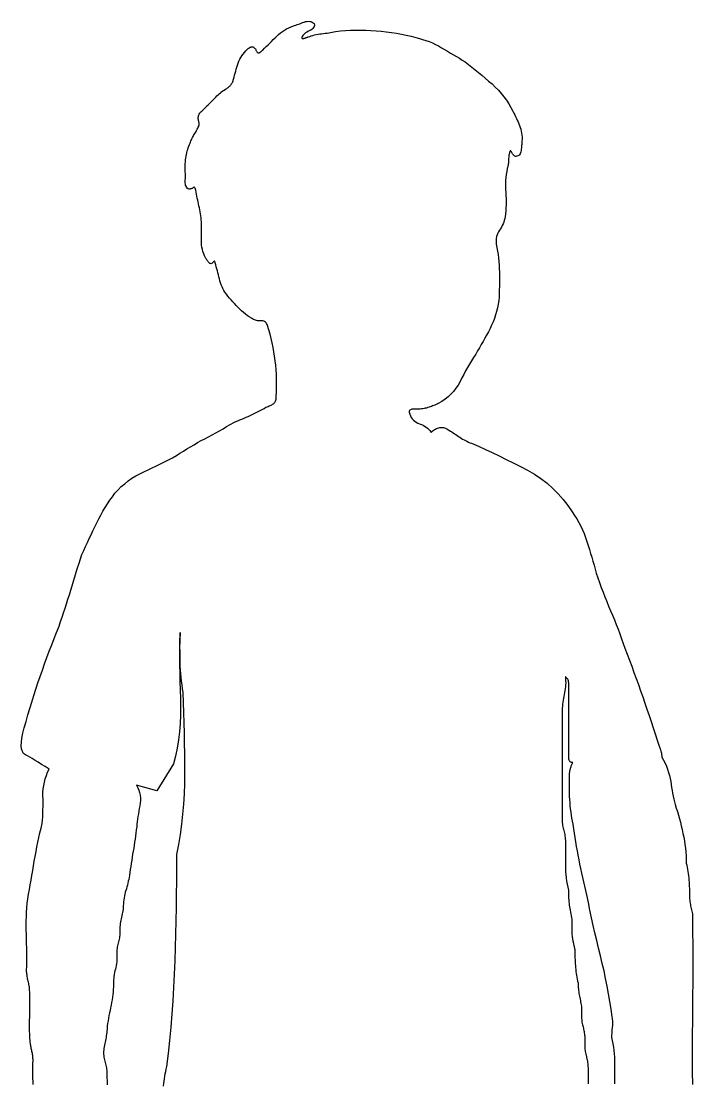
# Model space of a CAD drawing. Extents: x -1089 to 1108, y -567 to 693.
# Drawn here: x 55 to 453, y 63 to 693 of the extents above; entities that cross this region are included whole.
import ezdxf

# ---------------------------------------------------------------- set-up
doc = ezdxf.new("R2010")
doc.units = 0
doc.header["$LTSCALE"] = 20
doc.layers.add('_____1', color=7, linetype='CONTINUOUS')

msp = doc.modelspace()

# ---------------------------------------------------------------- linework, layer by layer
at = {"layer": '_____1', "color": 0, "linetype": 'CONTINUOUS', "flags": 128}
for points in [[(71.72, 249.7), (69.39, 251.16), (67.23, 252.52), (65.22, 253.76), (63.37, 254.88), (61.68, 255.9), (60.15, 256.8), (58.78, 257.58), (57.56, 258.25), (56.56, 259.04), (55.82, 260.17), (55.35, 261.64), (55.14, 263.46), (55.19, 265.62), (55.51, 268.12), (56.09, 270.97), (56.93, 274.16), (56.93, 274.16), (56.93, 274.16), (57.98, 278.01), (59.06, 281.85), (60.18, 285.68), (61.34, 289.5), (62.53, 293.3), (63.76, 297.09), (65.03, 300.88), (66.33, 304.64), (67.67, 308.4), (69.02, 312.16), (70.39, 315.9), (71.78, 319.65), (73.2, 323.38), (74.63, 327.11), (76.08, 330.83), (77.55, 334.55), (77.55, 334.55), (77.55, 334.55), (78.48, 337.19), (79.39, 339.83), (80.29, 342.48), (81.16, 345.13), (82.02, 347.78), (82.86, 350.45), (83.69, 353.11), (84.49, 355.79), (85.29, 358.46), (86.1, 361.13), (86.92, 363.8), (87.74, 366.47), (88.57, 369.13), (89.41, 371.79), (90.26, 374.45), (91.12, 377.1), (91.12, 377.1), (91.12, 377.1), (92.2, 379.43), (93.28, 381.77), (94.37, 384.11), (95.47, 386.45), (96.58, 388.79), (97.69, 391.13), (98.8, 393.47), (99.93, 395.82), (101.08, 398.15), (102.29, 400.44), (103.56, 402.69), (104.88, 404.9), (106.25, 407.08), (107.68, 409.22), (109.17, 411.33), (110.71, 413.39), (110.71, 413.39), (110.71, 413.39), (112.54, 415.4), (114.47, 417.28), (116.48, 419.05), (118.58, 420.7), (120.77, 422.23), (123.04, 423.64), (125.41, 424.94), (127.86, 426.11), (130.35, 427.24), (132.82, 428.39), (135.26, 429.57), (137.68, 430.76), (140.08, 431.98), (142.46, 433.22), (144.82, 434.48), (147.15, 435.77), (147.15, 435.77), (147.15, 435.77), (149.21, 437.1), (151.29, 438.41), (153.39, 439.69), (155.49, 440.95), (157.61, 442.19), (159.75, 443.4), (161.9, 444.58), (164.06, 445.74), (166.23, 446.89), (168.39, 448.06), (170.54, 449.25), (172.68, 450.45), (174.81, 451.66), (176.93, 452.9), (179.05, 454.14), (181.15, 455.4), (181.15, 455.4), (181.15, 455.4), (182.38, 455.89), (183.61, 456.39), (184.84, 456.89), (186.06, 457.39), (187.29, 457.91), (188.51, 458.43), (189.73, 458.96), (190.96, 459.49), (192.17, 460.04), (193.37, 460.61), (194.56, 461.19), (195.74, 461.8), (196.9, 462.42), (198.04, 463.06), (199.18, 463.72), (200.3, 464.4), (200.3, 464.4), (200.3, 464.4), (200.95, 464.64), (201.58, 464.89), (202.18, 465.14), (202.74, 465.39), (203.28, 465.65), (203.78, 465.92), (204.25, 466.2), (204.69, 466.48), (205.09, 466.79), (205.43, 467.17), (205.72, 467.6), (205.96, 468.1), (206.14, 468.66), (206.27, 469.28), (206.35, 469.96), (206.37, 470.7), (206.37, 470.7), (206.37, 470.7), (206.52, 473.37), (206.6, 476.03), (206.62, 478.69), (206.58, 481.36), (206.48, 484.02), (206.31, 486.68), (206.08, 489.35), (205.79, 492.01), (205.44, 494.66), (205.02, 497.3), (204.55, 499.92), (204.01, 502.53), (203.42, 505.12), (202.76, 507.7), (202.05, 510.26), (201.27, 512.8), (201.27, 512.8), (201.27, 512.8), (201.01, 513.49), (200.7, 514.08), (200.34, 514.57), (199.94, 514.97), (199.48, 515.28), (198.98, 515.48), (198.43, 515.6), (197.84, 515.61), (197.22, 515.59), (196.6, 515.61), (195.98, 515.66), (195.36, 515.74), (194.73, 515.85), (194.11, 516), (193.49, 516.18), (192.87, 516.39), (192.87, 516.39), (192.87, 516.39), (191.63, 517.15), (190.41, 517.95), (189.22, 518.8), (188.06, 519.69), (186.92, 520.62), (185.8, 521.6), (184.71, 522.62), (183.65, 523.68), (182.6, 524.77), (181.58, 525.87), (180.58, 526.97), (179.6, 528.08), (178.64, 529.2), (177.7, 530.32), (176.78, 531.46), (175.88, 532.6), (175.88, 532.6), (175.88, 532.6), (175.3, 533.66), (174.75, 534.75), (174.25, 535.86), (173.79, 537), (173.37, 538.15), (173, 539.33), (172.67, 540.53), (172.39, 541.76), (172.11, 542.99), (171.82, 544.2), (171.51, 545.41), (171.18, 546.6), (170.83, 547.78), (170.46, 548.94), (170.07, 550.1), (169.67, 551.24), (169.67, 551.24), (169.25, 550.66), (168.85, 550.21), (168.46, 549.88), (168.08, 549.66), (167.71, 549.57), (167.35, 549.59), (167, 549.74), (166.66, 550), (166.34, 550.33), (166.02, 550.67), (165.72, 551.04), (165.44, 551.42), (165.17, 551.81), (164.92, 552.22), (164.68, 552.65), (164.45, 553.1), (164.45, 553.1), (164.45, 553.1), (163.85, 554.27), (163.34, 555.48), (162.91, 556.72), (162.57, 557.99), (162.31, 559.29), (162.13, 560.62), (162.03, 561.99), (162.02, 563.38), (162.05, 564.79), (162.06, 566.19), (162.07, 567.57), (162.07, 568.94), (162.06, 570.3), (162.04, 571.65), (162.01, 572.99), (161.97, 574.31), (161.97, 574.31), (161.97, 574.31), (161.88, 575.52), (161.76, 576.73), (161.62, 577.93), (161.45, 579.12), (161.26, 580.31), (161.05, 581.49), (160.82, 582.67), (160.56, 583.84), (160.29, 585), (160.03, 586.17), (159.78, 587.34), (159.53, 588.51), (159.29, 589.68), (159.06, 590.86), (158.83, 592.03), (158.61, 593.21), (158.61, 593.21), (158.61, 593.21), (158.47, 593.8), (158.32, 594.28), (158.16, 594.65), (157.99, 594.91), (157.82, 595.06), (157.64, 595.11), (157.45, 595.04), (157.26, 594.86), (157.05, 594.64), (156.8, 594.44), (156.53, 594.27), (156.22, 594.12), (155.88, 593.99), (155.52, 593.89), (155.12, 593.82), (154.69, 593.76), (154.69, 593.76), (154.69, 593.76), (154.11, 594.07), (153.62, 594.46), (153.21, 594.92), (152.89, 595.47), (152.65, 596.09), (152.49, 596.79), (152.41, 597.57), (152.42, 598.43), (152.46, 599.31), (152.49, 600.15), (152.51, 600.95), (152.51, 601.72), (152.5, 602.45), (152.48, 603.14), (152.44, 603.79), (152.39, 604.4), (152.39, 604.4), (152.39, 604.4), (152.36, 605.53), (152.35, 606.65), (152.38, 607.77), (152.43, 608.89), (152.52, 610), (152.63, 611.1), (152.77, 612.2), (152.94, 613.29), (153.13, 614.37), (153.36, 615.41), (153.61, 616.43), (153.89, 617.41), (154.2, 618.37), (154.54, 619.3), (154.9, 620.19), (155.29, 621.06), (155.29, 621.06), (155.29, 621.06), (155.53, 621.74), (155.78, 622.42), (156.06, 623.08), (156.35, 623.73), (156.67, 624.37), (157.01, 625), (157.36, 625.62), (157.74, 626.23), (158.12, 626.84), (158.49, 627.45), (158.84, 628.06), (159.18, 628.67), (159.51, 629.29), (159.82, 629.91), (160.13, 630.53), (160.41, 631.16), (160.41, 631.16), (160.41, 631.16), (160.52, 631.5), (160.59, 631.84), (160.64, 632.18), (160.66, 632.51), (160.66, 632.84), (160.62, 633.16), (160.56, 633.48), (160.48, 633.79), (160.38, 634.11), (160.3, 634.42), (160.24, 634.73), (160.18, 635.05), (160.14, 635.37), (160.11, 635.68), (160.1, 636), (160.1, 636.32), (160.1, 636.32), (160.1, 636.32), (160.19, 636.85), (160.32, 637.37), (160.51, 637.86), (160.74, 638.33), (161.02, 638.79), (161.35, 639.22), (161.72, 639.64), (162.15, 640.04), (162.59, 640.43), (163.02, 640.82), (163.43, 641.21), (163.83, 641.6), (164.22, 641.99), (164.6, 642.38), (164.96, 642.77), (165.3, 643.16), (165.3, 643.16), (165.3, 643.16), (165.97, 643.8), (166.63, 644.44), (167.28, 645.09), (167.94, 645.74), (168.59, 646.4), (169.24, 647.07), (169.88, 647.74), (170.52, 648.41), (171.17, 649.08), (171.84, 649.72), (172.53, 650.34), (173.23, 650.94), (173.96, 651.51), (174.71, 652.06), (175.47, 652.58), (176.26, 653.08), (176.26, 653.08), (176.26, 653.08), (176.7, 653.33), (177.12, 653.6), (177.53, 653.88), (177.92, 654.17), (178.29, 654.48), (178.65, 654.8), (178.98, 655.14), (179.31, 655.49), (179.61, 655.86), (179.89, 656.25), (180.14, 656.65), (180.38, 657.08), (180.59, 657.52), (180.77, 657.98), (180.93, 658.46), (181.07, 658.96), (181.07, 658.96), (181.07, 658.96), (181.36, 660.19), (181.66, 661.41), (181.99, 662.62), (182.32, 663.83), (182.68, 665.02), (183.05, 666.22), (183.43, 667.4), (183.84, 668.58), (184.28, 669.73), (184.79, 670.85), (185.37, 671.92), (186, 672.96), (186.71, 673.96), (187.48, 674.92), (188.31, 675.84), (189.21, 676.72), (189.21, 676.72), (189.21, 676.72), (189.39, 676.89), (189.59, 677.05), (189.79, 677.21), (190.01, 677.37), (190.24, 677.53), (190.48, 677.68), (190.74, 677.83), (191, 677.97), (191.27, 678.1), (191.53, 678.19), (191.77, 678.26), (192, 678.29), (192.23, 678.28), (192.44, 678.25), (192.64, 678.18), (192.83, 678.08), (192.83, 678.08), (192.83, 678.08), (193.09, 677.91), (193.34, 677.72), (193.58, 677.5), (193.8, 677.24), (194, 676.96), (194.19, 676.65), (194.36, 676.31), (194.52, 675.94), (194.68, 675.58), (194.85, 675.28), (195.03, 675.03), (195.21, 674.85), (195.41, 674.72), (195.62, 674.65), (195.83, 674.63), (196.06, 674.68), (196.06, 674.68), (196.06, 674.68), (196.19, 674.7), (196.33, 674.74), (196.48, 674.79), (196.62, 674.87), (196.77, 674.95), (196.92, 675.06), (197.08, 675.18), (197.24, 675.31), (197.4, 675.46), (197.56, 675.59), (197.71, 675.73), (197.85, 675.86), (197.99, 675.99), (198.13, 676.11), (198.26, 676.23), (198.38, 676.35), (198.38, 676.35), (198.38, 676.35), (199.42, 677.37), (200.46, 678.39), (201.5, 679.42), (202.54, 680.44), (203.58, 681.47), (204.62, 682.5), (205.67, 683.53), (206.72, 684.55), (207.79, 685.55), (208.91, 686.48), (210.07, 687.34), (211.29, 688.13), (212.55, 688.86), (213.87, 689.52), (215.23, 690.11), (216.63, 690.63), (216.63, 690.63), (216.63, 690.63), (217.29, 690.87), (217.99, 691.12), (218.72, 691.39), (219.49, 691.67), (220.29, 691.96), (221.13, 692.27), (222, 692.58), (222.9, 692.91), (223.81, 693.19), (224.67, 693.36), (225.48, 693.41), (226.26, 693.35), (226.99, 693.18), (227.68, 692.89), (228.32, 692.49), (228.92, 691.98), (228.92, 691.98), (228.92, 691.98), (229.07, 691.38), (229.06, 690.79), (228.89, 690.22), (228.55, 689.65), (228.06, 689.09), (227.4, 688.55), (226.59, 688.01), (225.61, 687.48), (224.62, 686.96), (223.78, 686.44), (223.07, 685.91), (222.5, 685.39), (222.07, 684.86), (221.78, 684.33), (221.64, 683.81), (221.63, 683.28), (221.63, 683.28), (221.63, 683.28), (221.83, 683.22), (222.04, 683.19), (222.25, 683.18), (222.47, 683.2), (222.71, 683.23), (222.94, 683.28), (223.19, 683.36), (223.44, 683.45), (223.7, 683.56), (223.95, 683.66), (224.19, 683.75), (224.43, 683.83), (224.66, 683.91), (224.89, 683.99), (225.11, 684.05), (225.32, 684.11), (225.32, 684.11), (225.32, 684.11), (226.24, 684.45), (227.18, 684.76), (228.14, 685.04), (229.13, 685.29), (230.13, 685.51), (231.16, 685.7), (232.21, 685.86), (233.29, 685.99), (234.36, 686.11), (235.43, 686.25), (236.49, 686.4), (237.53, 686.57), (238.56, 686.75), (239.58, 686.94), (240.59, 687.16), (241.58, 687.38), (241.58, 687.38), (241.58, 687.38), (244.53, 687.69), (247.49, 687.93), (250.47, 688.09), (253.47, 688.18), (256.48, 688.2), (259.51, 688.14), (262.55, 688), (265.61, 687.8), (268.66, 687.52), (271.68, 687.18), (274.68, 686.77), (277.65, 686.3), (280.59, 685.76), (283.5, 685.15), (286.39, 684.48), (289.25, 683.74), (289.25, 683.74), (289.25, 683.74), (291.26, 683.25), (293.23, 682.68), (295.18, 682.03), (297.1, 681.32), (298.98, 680.53), (300.83, 679.66), (302.66, 678.73), (304.45, 677.72), (306.22, 676.67), (307.99, 675.62), (309.75, 674.57), (311.51, 673.52), (313.26, 672.47), (315.01, 671.41), (316.76, 670.36), (318.5, 669.3), (318.5, 669.3), (318.5, 669.3), (320.47, 667.77), (322.44, 666.21), (324.42, 664.62), (326.4, 663), (328.39, 661.34), (330.38, 659.65), (332.37, 657.93), (334.36, 656.18), (336.3, 654.37), (338.13, 652.51), (339.85, 650.58), (341.45, 648.59), (342.95, 646.54), (344.33, 644.43), (345.61, 642.25), (346.77, 640.01), (346.77, 640.01), (346.77, 640.01), (347.32, 638.95), (347.86, 637.9), (348.38, 636.84), (348.89, 635.78), (349.37, 634.72), (349.85, 633.66), (350.3, 632.59), (350.74, 631.53), (351.14, 630.45), (351.47, 629.35), (351.74, 628.22), (351.95, 627.07), (352.09, 625.9), (352.17, 624.71), (352.18, 623.49), (352.13, 622.24), (352.13, 622.24), (352.13, 622.24), (352.09, 621.63), (352.05, 620.99), (352, 620.33), (351.94, 619.64), (351.87, 618.94), (351.79, 618.21), (351.71, 617.45), (351.61, 616.68), (351.48, 615.93), (351.27, 615.28), (350.99, 614.71), (350.64, 614.23), (350.22, 613.83), (349.72, 613.52), (349.15, 613.3), (348.51, 613.17), (348.51, 613.17), (348.51, 613.17), (348.21, 613.23), (347.92, 613.34), (347.64, 613.51), (347.36, 613.72), (347.1, 613.99), (346.85, 614.31), (346.61, 614.68), (346.38, 615.11), (346.16, 615.52), (345.96, 615.86), (345.78, 616.14), (345.61, 616.34), (345.46, 616.48), (345.32, 616.54), (345.2, 616.53), (345.09, 616.45), (345.09, 616.45), (345.09, 616.45), (344.89, 615.86), (344.72, 615.26), (344.57, 614.64), (344.44, 614.01), (344.34, 613.36), (344.27, 612.7), (344.23, 612.03), (344.21, 611.34), (344.19, 610.65), (344.15, 609.97), (344.08, 609.3), (344, 608.63), (343.89, 607.98), (343.75, 607.34), (343.6, 606.7), (343.42, 606.08), (343.42, 606.08), (343.42, 606.08), (343.08, 604.32), (342.81, 602.56), (342.59, 600.79), (342.44, 599.01), (342.36, 597.22), (342.34, 595.42), (342.38, 593.61), (342.48, 591.79), (342.6, 589.96), (342.67, 588.15), (342.7, 586.34), (342.69, 584.55), (342.63, 582.76), (342.53, 580.98), (342.39, 579.2), (342.2, 577.44), (342.2, 577.44), (342.2, 577.44), (341.95, 576.33), (341.66, 575.25), (341.31, 574.2), (340.91, 573.19), (340.46, 572.2), (339.97, 571.25), (339.42, 570.34), (338.82, 569.45), (338.25, 568.56), (337.77, 567.63), (337.39, 566.66), (337.11, 565.64), (336.92, 564.58), (336.82, 563.48), (336.82, 562.34), (336.92, 561.16), (336.92, 561.16), (336.92, 561.16), (337.31, 559.13), (337.65, 557.09), (337.94, 555.04), (338.19, 552.97), (338.39, 550.88), (338.55, 548.78), (338.66, 546.66), (338.72, 544.53), (338.76, 542.4), (338.77, 540.27), (338.76, 538.16), (338.73, 536.06), (338.68, 533.96), (338.62, 531.88), (338.53, 529.8), (338.43, 527.73), (338.43, 527.73), (338.43, 527.73), (338.06, 525.55), (337.61, 523.4), (337.08, 521.28), (336.47, 519.19), (335.77, 517.13), (335, 515.11), (334.14, 513.11), (333.19, 511.14), (332.2, 509.19), (331.18, 507.26), (330.15, 505.34), (329.1, 503.43), (328.02, 501.53), (326.93, 499.65), (325.81, 497.78), (324.68, 495.93), (324.68, 495.93), (324.68, 495.93), (323.45, 493.97), (322.23, 491.99), (321.04, 489.99), (319.87, 487.97), (318.73, 485.92), (317.6, 483.86), (316.5, 481.77), (315.42, 479.65), (314.28, 477.59), (313, 475.65), (311.58, 473.83), (310.03, 472.14), (308.34, 470.56), (306.52, 469.11), (304.55, 467.78), (302.45, 466.58), (302.45, 466.58), (302.45, 466.58), (301.81, 466.29), (301.16, 466), (300.49, 465.72), (299.82, 465.44), (299.13, 465.17), (298.43, 464.91), (297.72, 464.65), (297, 464.39), (296.27, 464.15), (295.54, 463.94), (294.79, 463.76), (294.05, 463.61), (293.29, 463.48), (292.54, 463.38), (291.77, 463.31), (291, 463.26), (291, 463.26), (291, 463.26), (290.54, 463.27), (290.06, 463.27), (289.57, 463.26), (289.06, 463.26), (288.54, 463.24), (288, 463.22), (287.45, 463.2), (286.88, 463.17), (286.35, 463.1), (285.93, 462.94), (285.61, 462.7), (285.39, 462.38), (285.28, 461.98), (285.27, 461.49), (285.37, 460.92), (285.57, 460.27), (285.57, 460.27), (285.57, 460.27), (285.98, 459.25), (286.48, 458.33), (287.07, 457.49), (287.76, 456.74), (288.53, 456.08), (289.4, 455.51), (290.35, 455.02), (291.4, 454.63), (292.46, 454.24), (293.47, 453.78), (294.42, 453.24), (295.32, 452.63), (296.16, 451.94), (296.95, 451.18), (297.68, 450.35), (298.36, 449.44), (298.36, 449.44), (298.93, 450.04), (299.52, 450.57), (300.12, 451.04), (300.75, 451.44), (301.39, 451.78), (302.05, 452.05), (302.73, 452.25), (303.42, 452.39), (304.12, 452.45), (304.82, 452.44), (305.5, 452.36), (306.19, 452.2), (306.86, 451.97), (307.53, 451.67), (308.19, 451.29), (308.84, 450.84), (308.84, 450.84), (308.84, 450.84), (309.65, 450.29), (310.46, 449.75), (311.27, 449.21), (312.08, 448.68), (312.88, 448.14), (313.69, 447.61), (314.49, 447.08), (315.29, 446.56), (316.1, 446.04), (316.92, 445.55), (317.76, 445.07), (318.61, 444.61), (319.48, 444.18), (320.36, 443.77), (321.26, 443.37), (322.18, 443), (322.18, 443), (322.18, 443), (326.29, 441.22), (330.41, 439.38), (334.54, 437.47), (338.68, 435.5), (342.84, 433.46), (347.01, 431.37), (351.19, 429.2), (355.38, 426.97), (359.47, 424.61), (363.34, 422.04), (366.99, 419.26), (370.43, 416.27), (373.65, 413.08), (376.65, 409.68), (379.43, 406.07), (381.99, 402.26), (381.99, 402.26), (381.99, 402.26), (383.37, 400.24), (384.67, 398.18), (385.88, 396.07), (387, 393.91), (388.04, 391.71), (389, 389.45), (389.87, 387.15), (390.66, 384.8), (391.4, 382.43), (392.13, 380.07), (392.85, 377.71), (393.55, 375.35), (394.24, 372.99), (394.92, 370.64), (395.58, 368.29), (396.24, 365.95), (396.24, 365.95), (396.24, 365.95), (397.2, 363.14), (398.18, 360.33), (399.19, 357.53), (400.24, 354.75), (401.3, 351.97), (402.4, 349.2), (403.53, 346.45), (404.68, 343.7), (405.83, 340.95), (406.96, 338.19), (408.06, 335.43), (409.13, 332.65), (410.18, 329.87), (411.19, 327.08), (412.19, 324.28), (413.15, 321.47), (413.15, 321.47), (413.15, 321.47), (414.53, 317.89), (415.9, 314.3), (417.24, 310.7), (418.58, 307.09), (419.89, 303.47), (421.19, 299.84), (422.48, 296.2), (423.75, 292.55), (425, 288.89), (426.25, 285.23), (427.5, 281.58), (428.73, 277.93), (429.96, 274.27), (431.18, 270.62), (432.39, 266.96), (433.6, 263.31), (433.6, 263.31), (433.6, 263.31), (433.76, 262.85), (433.91, 262.39), (434.05, 261.96), (434.18, 261.54), (434.31, 261.13), (434.43, 260.74), (434.54, 260.36), (434.65, 260), (434.75, 259.64), (434.83, 259.28), (434.89, 258.9), (434.95, 258.51), (434.98, 258.11), (435.01, 257.7), (435.02, 257.28), (435.01, 256.84), (435.01, 256.84), (435.01, 256.84), (436.05, 255.02), (436.98, 253.2), (437.81, 251.39), (438.53, 249.57), (439.14, 247.76), (439.65, 245.95), (440.06, 244.15), (440.36, 242.35), (440.62, 240.56), (440.89, 238.79), (441.2, 237.05), (441.52, 235.33), (441.86, 233.63), (442.23, 231.96), (442.61, 230.31), (443.02, 228.69), (443.02, 228.69), (443.02, 228.69), (443.69, 226.61), (444.33, 224.52), (444.95, 222.4), (445.54, 220.27), (446.1, 218.13), (446.64, 215.96), (447.15, 213.78), (447.64, 211.58), (448.09, 209.37), (448.48, 207.16), (448.81, 204.95), (449.08, 202.75), (449.29, 200.54), (449.45, 198.34), (449.55, 196.14), (449.59, 193.94), (449.59, 193.94), (449.59, 193.94), (449.86, 192.69), (450.11, 191.43), (450.34, 190.18), (450.54, 188.92), (450.73, 187.67), (450.89, 186.41), (451.03, 185.16), (451.15, 183.9), (451.25, 182.64), (451.34, 181.37), (451.4, 180.09), (451.45, 178.8), (451.47, 177.5), (451.48, 176.18), (451.48, 174.86), (451.45, 173.53), (451.45, 173.53), (451.45, 173.53), (451.53, 172.69), (451.62, 171.86), (451.73, 171.04), (451.86, 170.22), (452.01, 169.41), (452.18, 168.6), (452.37, 167.8), (452.58, 167.01), (452.78, 166.22), (452.94, 165.41), (453.08, 164.6), (453.19, 163.77), (453.26, 162.94), (453.31, 162.1), (453.32, 161.24), (453.31, 160.38), (453.31, 160.38), (453.31, 160.38), (453.37, 152.87), (453.41, 145.36), (453.43, 137.84), (453.43, 130.33), (453.41, 122.81), (453.37, 115.29), (453.31, 107.77), (453.22, 100.25), (453.15, 92.72), (453.11, 85.21), (453.12, 77.69), (453.16, 70.18), (453.24, 62.67)], [(139.56, 61.63), (139.71, 63.09), (139.87, 64.55), (140.07, 66), (140.29, 67.44), (140.54, 68.88), (140.82, 70.32), (141.12, 71.75), (141.45, 73.18), (141.45, 73.18), (141.45, 73.18), (142.39, 80.97), (143.24, 88.78), (144, 96.6), (144.67, 104.44), (145.24, 112.29), (145.73, 120.16), (146.12, 128.04), (146.42, 135.94), (146.66, 143.84), (146.86, 151.74), (147.03, 159.63), (147.17, 167.52), (147.27, 175.4), (147.33, 183.28), (147.37, 191.15), (147.36, 199.02), (147.36, 199.02), (147.36, 199.02), (148.52, 205), (149.52, 210.99), (150.36, 216.97), (151.05, 222.97), (151.58, 228.96), (151.95, 234.96), (152.17, 240.96), (152.23, 246.97), (152.21, 252.98), (152.15, 259), (152.06, 265.02), (151.95, 271.05), (151.81, 277.09), (151.64, 283.13), (151.44, 289.18), (151.21, 295.24), (151.21, 295.24), (151.21, 295.24), (150.84, 297.42), (150.51, 299.61), (150.22, 301.81), (149.98, 304.02), (149.77, 306.23), (149.61, 308.46), (149.49, 310.69), (149.41, 312.93), (149.36, 315.18), (149.32, 317.42), (149.3, 319.65), (149.28, 321.88), (149.28, 324.1), (149.28, 326.32), (149.3, 328.53), (149.33, 330.73), (149.33, 330.73), (149.33, 330.73), (149.19, 325.99), (149.09, 321.21), (149.05, 316.38), (149.05, 311.52), (149.11, 306.61), (149.21, 301.67), (149.36, 296.68), (149.56, 291.66), (149.69, 286.63), (149.65, 281.66), (149.41, 276.73), (149, 271.84), (148.4, 267), (147.62, 262.21), (146.66, 257.46), (145.51, 252.76), (145.51, 252.76), (135.64, 236.85), (128.53, 238.76), (123.58, 240.08), (124.3, 238.67), (124.88, 237.22), (125.33, 235.75), (125.63, 234.25), (125.8, 232.72), (125.83, 231.15), (125.71, 229.56), (125.46, 227.94), (125.15, 226.31), (124.86, 224.71), (124.6, 223.12), (124.35, 221.55), (124.13, 220), (123.94, 218.48), (123.77, 216.97), (123.62, 215.48), (123.62, 215.48), (123.62, 215.48), (123.39, 213.62), (123.16, 211.77), (122.91, 209.94), (122.66, 208.11), (122.39, 206.3), (122.11, 204.5), (121.82, 202.71), (121.52, 200.93), (121.22, 199.15), (120.92, 197.37), (120.63, 195.58), (120.35, 193.79), (120.08, 191.99), (119.81, 190.18), (119.55, 188.37), (119.29, 186.56), (119.29, 186.56), (119.29, 186.56), (119.09, 185.4), (118.87, 184.25), (118.63, 183.12), (118.37, 182.01), (118.1, 180.91), (117.8, 179.83), (117.48, 178.76), (117.15, 177.72), (116.82, 176.66), (116.54, 175.59), (116.29, 174.49), (116.09, 173.37), (115.93, 172.22), (115.8, 171.05), (115.72, 169.86), (115.68, 168.65), (115.68, 168.65), (115.68, 168.65), (115.61, 167.66), (115.51, 166.67), (115.39, 165.69), (115.25, 164.72), (115.08, 163.76), (114.89, 162.81), (114.67, 161.86), (114.43, 160.92), (114.2, 159.98), (114.01, 159.02), (113.86, 158.05), (113.75, 157.06), (113.68, 156.05), (113.64, 155.02), (113.65, 153.98), (113.7, 152.92), (113.7, 152.92), (113.7, 152.92), (113.64, 152.07), (113.56, 151.23), (113.46, 150.4), (113.34, 149.59), (113.19, 148.79), (113.02, 148), (112.83, 147.22), (112.61, 146.46), (112.4, 145.7), (112.22, 144.91), (112.07, 144.11), (111.95, 143.29), (111.86, 142.45), (111.8, 141.59), (111.76, 140.71), (111.76, 139.82), (111.76, 139.82), (111.76, 139.82), (111.85, 138.66), (111.88, 137.52), (111.86, 136.39), (111.79, 135.28), (111.66, 134.19), (111.49, 133.12), (111.27, 132.07), (111, 131.03), (110.71, 129.99), (110.47, 128.93), (110.27, 127.86), (110.1, 126.76), (109.97, 125.64), (109.87, 124.5), (109.82, 123.34), (109.8, 122.16), (109.8, 122.16), (109.8, 122.16), (109.77, 120.59), (109.71, 119.02), (109.6, 117.45), (109.45, 115.89), (109.26, 114.33), (109.03, 112.77), (108.75, 111.21), (108.44, 109.65), (108.11, 108.1), (107.79, 106.55), (107.48, 105), (107.18, 103.46), (106.9, 101.92), (106.62, 100.38), (106.36, 98.85), (106.11, 97.32), (106.11, 97.32), (106.11, 97.32), (106.08, 96.33), (106.02, 95.35), (105.94, 94.38), (105.84, 93.41), (105.72, 92.45), (105.58, 91.5), (105.41, 90.56), (105.23, 89.62), (105.03, 88.69), (104.85, 87.75), (104.68, 86.82), (104.51, 85.89), (104.36, 84.95), (104.21, 84.02), (104.08, 83.09), (103.95, 82.15), (103.95, 82.15), (103.95, 82.15), (103.96, 81.32), (103.99, 80.5), (104.06, 79.68), (104.16, 78.87), (104.29, 78.06), (104.46, 77.27), (104.66, 76.48), (104.88, 75.69), (105.12, 74.91), (105.32, 74.11), (105.48, 73.3), (105.62, 72.49), (105.73, 71.67), (105.81, 70.83), (105.86, 69.99), (105.88, 69.14), (105.88, 69.14), (105.88, 69.14), (105.97, 66.87), (106.03, 64.6), (106.07, 62.32)], [(407.21, 62.96), (407.22, 64.93), (407.22, 66.9), (407.23, 68.89), (407.23, 70.87), (407.23, 72.86), (407.23, 74.86), (407.2, 76.85), (407.12, 78.84), (406.98, 80.81), (406.79, 82.78), (406.54, 84.73), (406.24, 86.68), (405.88, 88.62), (405.47, 90.54), (405.47, 90.54), (405.47, 90.54), (405.49, 91.34), (405.51, 92.12), (405.55, 92.9), (405.59, 93.67), (405.64, 94.43), (405.71, 95.19), (405.79, 95.94), (405.87, 96.68), (405.95, 97.42), (405.99, 98.15), (406.01, 98.9), (405.99, 99.64), (405.94, 100.38), (405.87, 101.13), (405.76, 101.88), (405.62, 102.63), (405.62, 102.63), (405.62, 102.63), (404.98, 107.2), (404.28, 111.76), (403.5, 116.32), (402.67, 120.86), (401.77, 125.4), (400.8, 129.93), (399.77, 134.44), (398.67, 138.95), (397.55, 143.46), (396.47, 147.97), (395.42, 152.49), (394.41, 157), (393.43, 161.53), (392.48, 166.06), (391.57, 170.59), (390.69, 175.12), (390.69, 175.12), (390.69, 175.12), (390.03, 177.69), (389.38, 180.27), (388.76, 182.85), (388.16, 185.45), (387.58, 188.06), (387.03, 190.68), (386.5, 193.31), (385.99, 195.94), (385.49, 198.59), (385.01, 201.22), (384.55, 203.86), (384.1, 206.49), (383.66, 209.11), (383.24, 211.73), (382.83, 214.34), (382.44, 216.95), (382.44, 216.95), (382.44, 216.95), (382.09, 218.77), (381.77, 220.59), (381.48, 222.41), (381.22, 224.24), (380.99, 226.07), (380.8, 227.9), (380.64, 229.74), (380.51, 231.58), (380.41, 233.43), (380.33, 235.28), (380.28, 237.12), (380.25, 238.97), (380.24, 240.83), (380.26, 242.68), (380.3, 244.54), (380.37, 246.4), (380.37, 246.4), (380.37, 246.4), (380.39, 246.91), (380.42, 247.42), (380.47, 247.92), (380.54, 248.41), (380.62, 248.88), (380.72, 249.35), (380.83, 249.81), (380.96, 250.27), (381.09, 250.71), (381.24, 251.15), (381.39, 251.59), (381.55, 252.02), (381.72, 252.45), (381.89, 252.88), (382.07, 253.3), (382.25, 253.72), (382.25, 253.72), (381.9, 253.7), (381.59, 253.72), (381.3, 253.78), (381.04, 253.88), (380.81, 254.01), (380.61, 254.19), (380.44, 254.4), (380.3, 254.64), (380.18, 254.91), (380.07, 255.19), (379.99, 255.47), (379.92, 255.76), (379.88, 256.05), (379.85, 256.36), (379.84, 256.66), (379.84, 256.98), (379.84, 256.98), (379.84, 256.98), (379.84, 259.69), (379.84, 262.4), (379.84, 265.12), (379.84, 267.83), (379.84, 270.54), (379.84, 273.26), (379.84, 275.97), (379.84, 278.68), (379.84, 281.4), (379.84, 284.11), (379.84, 286.82), (379.84, 289.53), (379.84, 292.25), (379.84, 294.96), (379.84, 297.67), (379.84, 300.39), (379.84, 300.39), (379.84, 300.39), (379.85, 300.72), (379.85, 301.04), (379.83, 301.35), (379.79, 301.64), (379.73, 301.93), (379.65, 302.21), (379.56, 302.47), (379.45, 302.72), (379.31, 302.97), (379.17, 303.21), (379, 303.45), (378.82, 303.69), (378.61, 303.92), (378.4, 304.15), (378.16, 304.38), (377.91, 304.61), (377.91, 304.61), (378, 303.34), (378.05, 302.08), (378.06, 300.86), (378.02, 299.65), (377.93, 298.47), (377.8, 297.32), (377.62, 296.18), (377.4, 295.07), (377.16, 293.97), (376.94, 292.85), (376.73, 291.71), (376.55, 290.55), (376.38, 289.38), (376.23, 288.19), (376.1, 286.99), (375.99, 285.77), (375.99, 285.77), (375.99, 285.77), (375.99, 281.7), (375.98, 277.62), (375.98, 273.55), (375.98, 269.47), (375.98, 265.39), (375.98, 261.31), (375.98, 257.22), (375.98, 253.14), (375.98, 249.06), (375.98, 244.97), (375.98, 240.89), (375.98, 236.81), (375.98, 232.73), (375.98, 228.65), (375.98, 224.57), (375.98, 220.49), (375.98, 220.49), (375.98, 220.49), (375.97, 219.63), (375.98, 218.78), (376.03, 217.94), (376.12, 217.13), (376.23, 216.32), (376.38, 215.53), (376.57, 214.75), (376.78, 213.99), (377.01, 213.23), (377.2, 212.45), (377.38, 211.65), (377.52, 210.84), (377.65, 210.01), (377.75, 209.16), (377.83, 208.29), (377.88, 207.4), (377.88, 207.4), (377.88, 207.4), (377.89, 205.53), (377.9, 203.67), (377.91, 201.8), (377.92, 199.94), (377.92, 198.08), (377.92, 196.22), (377.92, 194.37), (377.91, 192.51), (377.94, 190.66), (378.02, 188.82), (378.16, 186.97), (378.35, 185.13), (378.61, 183.29), (378.92, 181.45), (379.3, 179.62), (379.73, 177.78), (379.73, 177.78), (379.73, 177.78), (379.7, 176.6), (379.7, 175.44), (379.72, 174.31), (379.77, 173.2), (379.84, 172.12), (379.93, 171.06), (380.04, 170.03), (380.18, 169.02), (380.33, 168.01), (380.49, 166.99), (380.66, 165.95), (380.84, 164.89), (381.03, 163.82), (381.22, 162.73), (381.43, 161.62), (381.65, 160.5), (381.65, 160.5), (381.65, 160.5), (381.7, 159.76), (381.74, 159.02), (381.77, 158.27), (381.79, 157.51), (381.79, 156.75), (381.79, 155.98), (381.77, 155.2), (381.74, 154.41), (381.71, 153.63), (381.71, 152.87), (381.73, 152.12), (381.77, 151.39), (381.83, 150.68), (381.91, 149.99), (382.01, 149.31), (382.14, 148.65), (382.14, 148.65), (382.14, 148.65), (382.23, 148.19), (382.32, 147.72), (382.42, 147.26), (382.52, 146.81), (382.62, 146.35), (382.72, 145.9), (382.83, 145.44), (382.94, 144.99), (383.05, 144.54), (383.15, 144.09), (383.24, 143.63), (383.33, 143.17), (383.4, 142.7), (383.46, 142.23), (383.52, 141.76), (383.57, 141.29), (383.57, 141.29), (383.57, 141.29), (383.56, 140.1), (383.57, 138.92), (383.59, 137.74), (383.62, 136.58), (383.67, 135.41), (383.73, 134.26), (383.8, 133.11), (383.89, 131.96), (383.99, 130.82), (384.12, 129.68), (384.27, 128.53), (384.45, 127.39), (384.65, 126.24), (384.88, 125.1), (385.13, 123.95), (385.41, 122.8), (385.41, 122.8), (385.41, 122.8), (385.42, 121.89), (385.46, 120.99), (385.51, 120.1), (385.59, 119.22), (385.69, 118.35), (385.8, 117.49), (385.94, 116.64), (386.1, 115.8), (386.27, 114.96), (386.43, 114.12), (386.6, 113.27), (386.76, 112.43), (386.91, 111.57), (387.07, 110.72), (387.22, 109.86), (387.37, 109), (387.37, 109), (387.37, 109), (387.41, 108.65), (387.44, 108.3), (387.47, 107.95), (387.49, 107.6), (387.5, 107.24), (387.51, 106.89), (387.51, 106.53), (387.51, 106.17), (387.51, 105.81), (387.51, 105.46), (387.5, 105.1), (387.5, 104.74), (387.5, 104.39), (387.5, 104.03), (387.51, 103.68), (387.51, 103.33), (387.51, 103.33), (387.51, 103.33), (387.5, 102.52), (387.51, 101.73), (387.56, 100.96), (387.63, 100.21), (387.73, 99.47), (387.85, 98.76), (388, 98.07), (388.18, 97.4), (388.36, 96.73), (388.54, 96.05), (388.69, 95.36), (388.84, 94.65), (388.97, 93.93), (389.09, 93.21), (389.2, 92.47), (389.29, 91.71), (389.29, 91.71), (389.29, 91.71), (389.33, 91.37), (389.36, 91.02), (389.39, 90.67), (389.41, 90.31), (389.42, 89.96), (389.43, 89.6), (389.43, 89.25), (389.43, 88.89), (389.43, 88.53), (389.43, 88.17), (389.42, 87.81), (389.42, 87.46), (389.42, 87.1), (389.43, 86.75), (389.43, 86.4), (389.43, 86.04), (389.43, 86.04), (389.43, 86.04), (389.42, 85.21), (389.44, 84.4), (389.48, 83.6), (389.56, 82.83), (389.66, 82.08), (389.79, 81.35), (389.95, 80.64), (390.14, 79.95), (390.33, 79.26), (390.51, 78.56), (390.67, 77.85), (390.82, 77.12), (390.95, 76.38), (391.07, 75.62), (391.17, 74.85), (391.25, 74.07), (391.25, 74.07), (391.25, 74.07), (391.3, 73.23), (391.34, 72.4), (391.36, 71.55), (391.38, 70.7), (391.39, 69.85), (391.39, 68.99), (391.37, 68.13), (391.35, 67.26), (391.33, 66.39), (391.31, 65.53), (391.31, 64.67), (391.32, 63.81), (391.34, 62.96)], [(62.2, 62.54), (62.13, 64.34), (62.08, 66.13), (62.05, 67.92), (62.03, 69.71), (62.03, 71.49), (62.04, 73.27), (62.07, 75.04), (62.11, 76.81), (62.11, 76.81), (62.11, 76.81), (62.11, 77.43), (62.08, 78.05), (62.04, 78.66), (61.99, 79.27), (61.91, 79.87), (61.82, 80.47), (61.71, 81.06), (61.58, 81.65), (61.45, 82.23), (61.32, 82.82), (61.19, 83.4), (61.07, 83.99), (60.95, 84.58), (60.84, 85.16), (60.73, 85.75), (60.62, 86.34), (60.62, 86.34), (60.62, 86.34), (60.43, 88.36), (60.29, 90.38), (60.17, 92.41), (60.1, 94.44), (60.06, 96.48), (60.05, 98.53), (60.08, 100.58), (60.15, 102.63), (60.23, 104.69), (60.28, 106.74), (60.31, 108.79), (60.31, 110.84), (60.29, 112.88), (60.25, 114.91), (60.19, 116.95), (60.11, 118.97), (60.11, 118.97), (60.11, 118.97), (60.03, 119.71), (59.95, 120.44), (59.84, 121.15), (59.73, 121.86), (59.59, 122.56), (59.45, 123.25), (59.29, 123.93), (59.11, 124.61), (58.94, 125.28), (58.79, 125.96), (58.66, 126.65), (58.55, 127.35), (58.46, 128.06), (58.38, 128.78), (58.33, 129.51), (58.3, 130.25), (58.3, 130.25), (58.3, 130.25), (58.37, 132.89), (58.41, 135.53), (58.43, 138.19), (58.42, 140.84), (58.39, 143.5), (58.34, 146.17), (58.26, 148.84), (58.16, 151.51), (58.07, 154.19), (58.04, 156.86), (58.07, 159.52), (58.15, 162.17), (58.28, 164.82), (58.47, 167.45), (58.72, 170.09), (59.02, 172.71), (59.02, 172.71), (59.02, 172.71), (59.5, 175.49), (59.98, 178.28), (60.46, 181.08), (60.94, 183.87), (61.42, 186.67), (61.91, 189.48), (62.39, 192.29), (62.88, 195.11), (63.38, 197.92), (63.9, 200.72), (64.45, 203.52), (65.03, 206.3), (65.63, 209.08), (66.25, 211.84), (66.9, 214.6), (67.58, 217.34), (67.58, 217.34), (67.58, 217.34), (67.73, 219.35), (67.85, 221.37), (67.95, 223.41), (68.02, 225.46), (68.06, 227.53), (68.08, 229.61), (68.06, 231.7), (68.02, 233.81), (68.03, 235.91), (68.17, 237.98), (68.44, 240.01), (68.84, 242.01), (69.37, 243.98), (70.02, 245.91), (70.8, 247.82), (71.72, 249.69), (71.72, 249.69)]]:
    msp.add_lwpolyline(points, dxfattribs=at)

doc.saveas('drawing.dxf')
